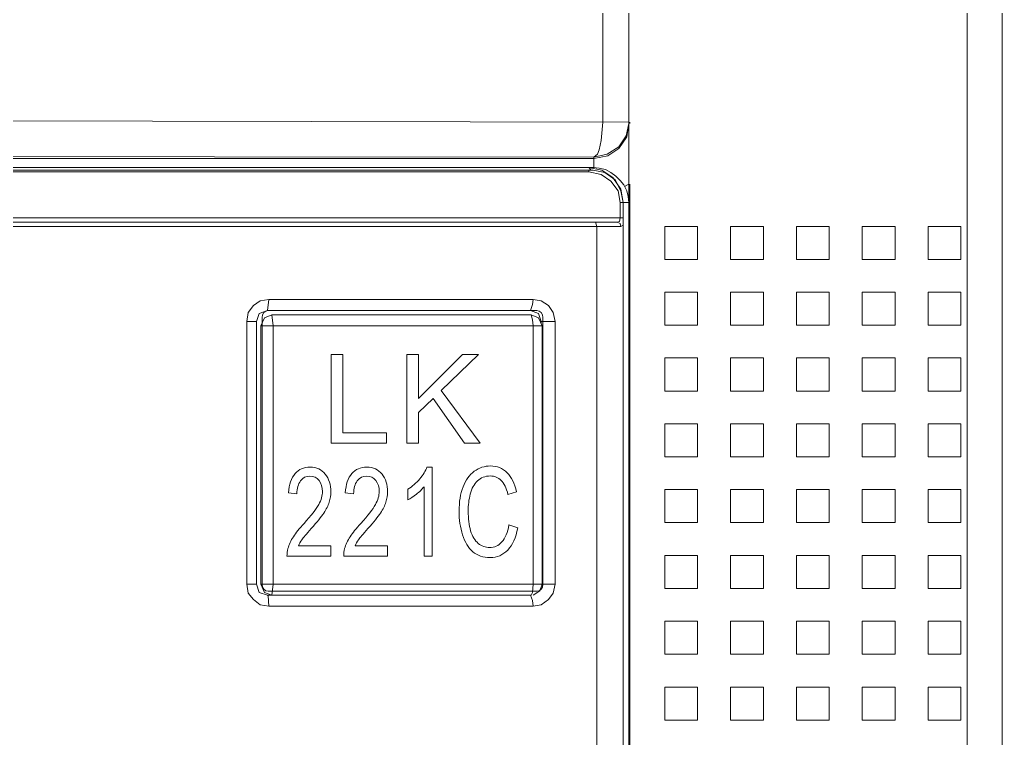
# Model space of a CAD drawing. Header units: millimetres. Extents: x 33157 to 59611, y -29750 to 1750.
# Drawn here: x 53371.24 to 53393.63, y -3121.69 to -3105.3 of the extents above; entities that cross this region are included whole.
import ezdxf

# ---------------------------------------------------------------- set-up
doc = ezdxf.new("R2010")
doc.units = ezdxf.units.MM
doc.layers.add('layer 1', color=7, linetype='Continuous', lineweight=18)

msp = doc.modelspace()

# ---------------------------------------------------------------- linework, layer by layer
at = {"layer": 'layer 1', "lineweight": 9}
for p, q in [((53384.522, -3043.274), (53384.522, -3107.638)), ((53385.121, -3043.274), (53385.121, -3170.437)), ((53392.83, -3047.485), (53392.83, -3168.689)), ((53393.629, -3048.284), (53393.629, -3168.207)), ((53385.121, -3107.638), (53385.121, -3107.671)), ((53385.138, -3107.638), (53385.138, -3107.671)), ((53384.322, -3108.437), (53384.322, -3108.67)), ((53384.205, -3108.736), (53384.205, -3108.77)), ((53385.138, -3109.053), (53385.138, -3168.207)), ((53384.922, -3109.469), (53384.922, -3109.818)), ((53384.988, -3109.469), (53384.988, -3170.171)), ((53385.121, -3109.469), (53385.121, -3167.658)), ((53384.389, -3110.018), (53384.389, -3170.171)), ((53376.413, -3112.182), (53376.413, -3118.174)), ((53376.63, -3112.182), (53376.63, -3118.174)), ((53383.123, -3112.182), (53383.123, -3112.232)), ((53383.44, -3112.182), (53383.44, -3118.174)), ((53376.73, -3112.282), (53376.73, -3118.174)), ((53377.013, -3112.282), (53377.013, -3118.174)), ((53382.94, -3112.282), (53382.94, -3118.174)), ((53383.14, -3112.282), (53383.14, -3118.174))]:
    msp.add_line(p, q, dxfattribs=at)
for points in [[(53367.023, -3107.605), (53367.023, -3107.605), (53385.121, -3107.638), (53385.121, -3107.638)], [(53384.322, -3108.437), (53384.322, -3108.437), (53367.023, -3108.42), (53367.023, -3108.42)], [(53384.322, -3108.47), (53384.322, -3108.47), (53353.42, -3108.47), (53353.42, -3108.47)], [(53349.773, -3108.67), (53349.773, -3108.67), (53384.305, -3108.67), (53384.305, -3108.67)], [(53349.84, -3108.736), (53349.84, -3108.736), (53384.205, -3108.736), (53384.205, -3108.736)], [(53384.205, -3108.77), (53384.205, -3108.77), (53349.84, -3108.77), (53349.84, -3108.77)], [(53384.222, -3108.686), (53384.222, -3108.686), (53384.189, -3108.67), (53384.189, -3108.67)], [(53384.205, -3108.736), (53384.205, -3108.736), (53384.239, -3108.736), (53384.239, -3108.736)], [(53384.255, -3108.736), (53384.255, -3108.736), (53384.222, -3108.686), (53384.222, -3108.686)], [(53384.239, -3108.736), (53384.239, -3108.736), (53384.255, -3108.736), (53384.255, -3108.736)], [(53384.305, -3108.736), (53384.305, -3108.736), (53384.255, -3108.736), (53384.255, -3108.736)], [(53385.021, -3109.103), (53385.021, -3109.103), (53385.121, -3109.053), (53385.121, -3109.053)], [(53384.922, -3109.469), (53384.922, -3109.469), (53385.121, -3109.469), (53385.121, -3109.469)], [(53349.141, -3109.818), (53349.141, -3109.818), (53384.988, -3109.818), (53384.988, -3109.818)], [(53349.207, -3109.918), (53349.207, -3109.918), (53384.855, -3109.918), (53384.855, -3109.918)], [(53384.355, -3109.918), (53384.355, -3109.918), (53384.389, -3110.018), (53384.389, -3110.018)], [(53349.107, -3110.018), (53349.107, -3110.018), (53384.938, -3110.018), (53384.938, -3110.018)], [(53376.913, -3111.682), (53376.913, -3111.682), (53376.88, -3111.932), (53376.88, -3111.932)], [(53376.913, -3111.682), (53376.913, -3111.682), (53382.94, -3111.682), (53382.94, -3111.682)], [(53376.918, -3111.682), (53376.918, -3111.682), (53382.935, -3111.682), (53382.935, -3111.682)], [(53376.88, -3111.932), (53376.88, -3111.932), (53382.874, -3111.932), (53382.874, -3111.932)], [(53376.413, -3112.182), (53376.413, -3112.182), (53376.63, -3112.182), (53376.63, -3112.182)], [(53382.89, -3112.032), (53382.89, -3112.032), (53376.979, -3112.032), (53376.979, -3112.032)], [(53377.013, -3112.282), (53377.013, -3112.282), (53376.979, -3112.032), (53376.979, -3112.032)], [(53383.44, -3112.182), (53383.44, -3112.182), (53383.123, -3112.182), (53383.123, -3112.182)], [(53376.73, -3112.282), (53376.73, -3112.282), (53383.14, -3112.282), (53383.14, -3112.282)], [(53376.413, -3118.174), (53376.413, -3118.174), (53376.63, -3118.174), (53376.63, -3118.174)], [(53376.73, -3118.174), (53376.73, -3118.174), (53383.14, -3118.174), (53383.14, -3118.174)], [(53377.013, -3118.174), (53377.013, -3118.174), (53376.979, -3118.423), (53376.979, -3118.423)], [(53382.94, -3118.174), (53382.94, -3118.174), (53382.923, -3118.357), (53382.923, -3118.357)], [(53383.44, -3118.174), (53383.44, -3118.174), (53383.14, -3118.174), (53383.14, -3118.174)], [(53382.874, -3118.423), (53382.874, -3118.423), (53376.88, -3118.423), (53376.88, -3118.423)], [(53376.896, -3118.44), (53376.896, -3118.44), (53376.88, -3118.423), (53376.88, -3118.423)], [(53376.913, -3118.673), (53376.913, -3118.673), (53376.896, -3118.44), (53376.896, -3118.44)], [(53376.979, -3118.423), (53376.979, -3118.423), (53382.89, -3118.423), (53382.89, -3118.423)], [(53382.923, -3118.357), (53382.923, -3118.357), (53382.89, -3118.423), (53382.89, -3118.423)], [(53382.94, -3118.673), (53382.94, -3118.673), (53376.913, -3118.673), (53376.913, -3118.673)]]:
    msp.add_open_spline(points, degree=3, dxfattribs=at)
for points, knots in [([(53384.322, -3108.47), (53384.322, -3108.47), (53384.638, -3108.404), (53384.638, -3108.404), (53384.638, -3108.404), (53384.888, -3108.237), (53384.888, -3108.237), (53384.888, -3108.237), (53385.071, -3107.971), (53385.071, -3107.971), (53385.071, -3107.971), (53385.121, -3107.671), (53385.121, -3107.671)], [0, 0, 0, 0, 152230.883186, 152230.883186, 152230.883186, 304461.766371, 304461.766371, 304461.766371, 456692.649557, 456692.649557, 456692.649557, 608923.532742, 608923.532742, 608923.532742, 608923.532742]), ([(53384.322, -3108.437), (53384.322, -3108.437), (53384.622, -3108.37), (53384.622, -3108.37), (53384.622, -3108.37), (53384.888, -3108.204), (53384.888, -3108.204), (53384.888, -3108.204), (53385.055, -3107.954), (53385.055, -3107.954), (53385.055, -3107.954), (53385.121, -3107.671), (53385.121, -3107.671)], [0, 0, 0, 0, 152230.828783, 152230.828783, 152230.828783, 304461.657565, 304461.657565, 304461.657565, 456692.486348, 456692.486348, 456692.486348, 608923.315131, 608923.315131, 608923.315131, 608923.315131]), ([(53384.522, -3107.638), (53384.522, -3107.638), (53384.489, -3108.054), (53384.489, -3108.054), (53384.489, -3108.054), (53384.439, -3108.27), (53384.439, -3108.27), (53384.439, -3108.27), (53384.405, -3108.37), (53384.405, -3108.37), (53384.405, -3108.37), (53384.322, -3108.437), (53384.322, -3108.437)], [0, 0, 0, 0, 152229.696216, 152229.696216, 152229.696216, 304459.392432, 304459.392432, 304459.392432, 456689.088647, 456689.088647, 456689.088647, 608918.784863, 608918.784863, 608918.784863, 608918.784863]), ([(53384.988, -3109.469), (53384.988, -3109.469), (53384.938, -3109.169), (53384.938, -3109.169), (53384.938, -3109.169), (53384.755, -3108.903), (53384.755, -3108.903), (53384.755, -3108.903), (53384.505, -3108.736), (53384.505, -3108.736), (53384.505, -3108.736), (53384.189, -3108.67), (53384.189, -3108.67)], [0, 0, 0, 0, 152231.940401, 152231.940401, 152231.940401, 304463.880801, 304463.880801, 304463.880801, 456695.821202, 456695.821202, 456695.821202, 608927.761602, 608927.761602, 608927.761602, 608927.761602]), ([(53384.922, -3109.469), (53384.922, -3109.469), (53384.871, -3109.203), (53384.871, -3109.203), (53384.871, -3109.203), (53384.705, -3108.986), (53384.705, -3108.986), (53384.705, -3108.986), (53384.489, -3108.836), (53384.489, -3108.836), (53384.489, -3108.836), (53384.205, -3108.77), (53384.205, -3108.77)], [0, 0, 0, 0, 152231.978119, 152231.978119, 152231.978119, 304463.956239, 304463.956239, 304463.956239, 456695.934358, 456695.934358, 456695.934358, 608927.912477, 608927.912477, 608927.912477, 608927.912477]), ([(53384.305, -3108.736), (53384.305, -3108.736), (53384.572, -3108.786), (53384.572, -3108.786), (53384.572, -3108.786), (53384.805, -3108.953), (53384.805, -3108.953), (53384.805, -3108.953), (53384.938, -3109.203), (53384.938, -3109.203), (53384.938, -3109.203), (53384.988, -3109.469), (53384.988, -3109.469)], [0, 0, 0, 0, 152231.69654, 152231.69654, 152231.69654, 304463.393079, 304463.393079, 304463.393079, 456695.089619, 456695.089619, 456695.089619, 608926.786159, 608926.786159, 608926.786159, 608926.786159]), ([(53385.121, -3109.469), (53385.121, -3109.469), (53385.105, -3109.336), (53385.105, -3109.336), (53385.105, -3109.336), (53385.071, -3109.203), (53385.071, -3109.203), (53385.071, -3109.203), (53385.005, -3109.069), (53385.005, -3109.069), (53385.005, -3109.069), (53384.922, -3108.969), (53384.922, -3108.969), (53384.922, -3108.969), (53384.822, -3108.87), (53384.822, -3108.87), (53384.822, -3108.87), (53384.705, -3108.786), (53384.705, -3108.786), (53384.705, -3108.786), (53384.588, -3108.72), (53384.588, -3108.72), (53384.588, -3108.72), (53384.439, -3108.686), (53384.439, -3108.686), (53384.439, -3108.686), (53384.305, -3108.67), (53384.305, -3108.67)], [0, 0, 0, 0, 141252.41575, 141252.41575, 141252.41575, 282504.831501, 282504.831501, 282504.831501, 423757.247251, 423757.247251, 423757.247251, 565009.663002, 565009.663002, 565009.663002, 706262.078752, 706262.078752, 706262.078752, 847514.494503, 847514.494503, 847514.494503, 988766.910253, 988766.910253, 988766.910253, 1130019.326004, 1130019.326004, 1130019.326004, 1271271.741754, 1271271.741754, 1271271.741754, 1271271.741754]), ([(53384.855, -3109.918), (53384.855, -3109.918), (53384.905, -3109.901), (53384.905, -3109.901), (53384.905, -3109.901), (53384.922, -3109.818), (53384.922, -3109.818)], [0, 0, 0, 0, 171681.667845, 171681.667845, 171681.667845, 343363.335691, 343363.335691, 343363.335691, 343363.335691]), ([(53384.855, -3109.918), (53384.855, -3109.918), (53384.922, -3109.951), (53384.922, -3109.951), (53384.922, -3109.951), (53384.938, -3110.018), (53384.938, -3110.018)], [0, 0, 0, 0, 171681.77758, 171681.77758, 171681.77758, 343363.55516, 343363.55516, 343363.55516, 343363.55516]), ([(53384.938, -3110.018), (53384.938, -3110.018), (53384.988, -3109.985), (53384.988, -3109.985), (53384.988, -3109.985), (53384.988, -3109.935), (53384.988, -3109.935), (53384.988, -3109.935), (53384.988, -3109.818), (53384.988, -3109.818)], [0, 0, 0, 0, 158189.110487, 158189.110487, 158189.110487, 316378.220973, 316378.220973, 316378.220973, 474567.33146, 474567.33146, 474567.33146, 474567.33146]), ([(53376.413, -3112.182), (53376.413, -3112.182), (53376.447, -3111.982), (53376.447, -3111.982), (53376.447, -3111.982), (53376.563, -3111.816), (53376.563, -3111.816), (53376.563, -3111.816), (53376.713, -3111.716), (53376.713, -3111.716), (53376.713, -3111.716), (53376.913, -3111.682), (53376.913, -3111.682)], [0, 0, 0, 0, 152213.789601, 152213.789601, 152213.789601, 304427.579202, 304427.579202, 304427.579202, 456641.368802, 456641.368802, 456641.368802, 608855.158403, 608855.158403, 608855.158403, 608855.158403]), ([(53382.94, -3111.682), (53382.94, -3111.682), (53382.923, -3111.799), (53382.923, -3111.799), (53382.923, -3111.799), (53382.874, -3111.932), (53382.874, -3111.932)], [0, 0, 0, 0, 171678.579443, 171678.579443, 171678.579443, 343357.158885, 343357.158885, 343357.158885, 343357.158885]), ([(53382.94, -3111.682), (53382.94, -3111.682), (53383.123, -3111.716), (53383.123, -3111.716), (53383.123, -3111.716), (53383.29, -3111.816), (53383.29, -3111.816), (53383.29, -3111.816), (53383.39, -3111.982), (53383.39, -3111.982), (53383.39, -3111.982), (53383.44, -3112.182), (53383.44, -3112.182)], [0, 0, 0, 0, 152232.07167, 152232.07167, 152232.07167, 304464.143339, 304464.143339, 304464.143339, 456696.215009, 456696.215009, 456696.215009, 608928.286678, 608928.286678, 608928.286678, 608928.286678]), ([(53376.88, -3111.932), (53376.88, -3111.932), (53376.696, -3111.999), (53376.696, -3111.999), (53376.696, -3111.999), (53376.63, -3112.182), (53376.63, -3112.182)], [0, 0, 0, 0, 171659.55621, 171659.55621, 171659.55621, 343319.112419, 343319.112419, 343319.112419, 343319.112419]), ([(53376.897, -3111.934), (53376.897, -3111.934), (53383.022, -3111.934), (53383.022, -3111.934), (53383.098, -3111.934), (53383.16, -3112.005), (53383.16, -3112.093), (53383.16, -3112.093), (53383.16, -3118.174), (53383.16, -3118.174), (53383.16, -3118.262), (53383.098, -3118.334), (53383.022, -3118.334), (53383.022, -3118.334), (53376.897, -3118.334), (53376.897, -3118.334), (53376.821, -3118.334), (53376.76, -3118.262), (53376.76, -3118.174), (53376.76, -3118.174), (53376.76, -3112.093), (53376.76, -3112.093), (53376.76, -3112.005), (53376.821, -3111.934), (53376.897, -3111.934)], [0, 0, 0, 0, 142493.844044, 142493.844044, 142493.844044, 284987.688089, 284987.688089, 284987.688089, 427481.532133, 427481.532133, 427481.532133, 569975.376178, 569975.376178, 569975.376178, 712469.220222, 712469.220222, 712469.220222, 854963.064266, 854963.064266, 854963.064266, 997456.908311, 997456.908311, 997456.908311, 1139950.752355, 1139950.752355, 1139950.752355, 1139950.752355]), ([(53383.123, -3112.182), (53383.123, -3112.182), (53383.057, -3111.999), (53383.057, -3111.999), (53383.057, -3111.999), (53382.874, -3111.932), (53382.874, -3111.932)], [0, 0, 0, 0, 171679.297757, 171679.297757, 171679.297757, 343358.595515, 343358.595515, 343358.595515, 343358.595515]), ([(53376.979, -3112.032), (53376.979, -3112.032), (53376.813, -3112.099), (53376.813, -3112.099), (53376.813, -3112.099), (53376.73, -3112.282), (53376.73, -3112.282)], [0, 0, 0, 0, 171660.077881, 171660.077881, 171660.077881, 343320.155762, 343320.155762, 343320.155762, 343320.155762]), ([(53383.14, -3112.282), (53383.14, -3112.282), (53383.057, -3112.099), (53383.057, -3112.099), (53383.057, -3112.099), (53382.89, -3112.032), (53382.89, -3112.032)], [0, 0, 0, 0, 171679.486938, 171679.486938, 171679.486938, 343358.973875, 343358.973875, 343358.973875, 343358.973875]), ([(53382.94, -3112.282), (53382.94, -3112.282), (53382.923, -3112.148), (53382.923, -3112.148), (53382.923, -3112.148), (53382.89, -3112.032), (53382.89, -3112.032)], [0, 0, 0, 0, 171679.253114, 171679.253114, 171679.253114, 343358.506229, 343358.506229, 343358.506229, 343358.506229]), ([(53376.913, -3118.673), (53376.913, -3118.673), (53376.713, -3118.64), (53376.713, -3118.64), (53376.713, -3118.64), (53376.563, -3118.523), (53376.563, -3118.523), (53376.563, -3118.523), (53376.447, -3118.374), (53376.447, -3118.374), (53376.447, -3118.374), (53376.413, -3118.174), (53376.413, -3118.174)], [0, 0, 0, 0, 152223.869926, 152223.869926, 152223.869926, 304447.739852, 304447.739852, 304447.739852, 456671.609779, 456671.609779, 456671.609779, 608895.479705, 608895.479705, 608895.479705, 608895.479705]), ([(53376.63, -3118.174), (53376.63, -3118.174), (53376.696, -3118.357), (53376.696, -3118.357), (53376.696, -3118.357), (53376.88, -3118.423), (53376.88, -3118.423)], [0, 0, 0, 0, 171670.206066, 171670.206066, 171670.206066, 343340.412133, 343340.412133, 343340.412133, 343340.412133]), ([(53376.73, -3118.174), (53376.73, -3118.174), (53376.813, -3118.357), (53376.813, -3118.357), (53376.813, -3118.357), (53376.979, -3118.423), (53376.979, -3118.423)], [0, 0, 0, 0, 171670.540995, 171670.540995, 171670.540995, 343341.081989, 343341.081989, 343341.081989, 343341.081989]), ([(53382.94, -3118.423), (53382.94, -3118.423), (53383.09, -3118.324), (53383.09, -3118.324), (53383.09, -3118.324), (53383.14, -3118.174), (53383.14, -3118.174)], [0, 0, 0, 0, 171690.052496, 171690.052496, 171690.052496, 343380.104991, 343380.104991, 343380.104991, 343380.104991]), ([(53383.44, -3118.174), (53383.44, -3118.174), (53383.39, -3118.374), (53383.39, -3118.374), (53383.39, -3118.374), (53383.29, -3118.523), (53383.29, -3118.523), (53383.29, -3118.523), (53383.123, -3118.64), (53383.123, -3118.64), (53383.123, -3118.64), (53382.94, -3118.673), (53382.94, -3118.673)], [0, 0, 0, 0, 152242.130762, 152242.130762, 152242.130762, 304484.261525, 304484.261525, 304484.261525, 456726.392287, 456726.392287, 456726.392287, 608968.523049, 608968.523049, 608968.523049, 608968.523049]), ([(53382.94, -3118.673), (53382.94, -3118.673), (53382.923, -3118.54), (53382.923, -3118.54), (53382.923, -3118.54), (53382.874, -3118.423), (53382.874, -3118.423)], [0, 0, 0, 0, 171690.013034, 171690.013034, 171690.013034, 343380.026068, 343380.026068, 343380.026068, 343380.026068])]:
    msp.add_open_spline(points, degree=3, knots=knots, dxfattribs=at)
at = {"layer": 'layer 1'}
for points, knots in [([(53385.935, -3110.767), (53385.935, -3110.767), (53386.685, -3110.767), (53386.685, -3110.767), (53386.685, -3110.767), (53386.685, -3110.015), (53386.685, -3110.015), (53386.685, -3110.015), (53385.935, -3110.015), (53385.935, -3110.015), (53385.935, -3110.015), (53385.935, -3110.764), (53385.935, -3110.764), (53385.935, -3110.764), (53385.935, -3110.767), (53385.935, -3110.767)], [0, 0, 0, 0, 148030.247329, 148030.247329, 148030.247329, 296060.494658, 296060.494658, 296060.494658, 444090.741988, 444090.741988, 444090.741988, 592120.989317, 592120.989317, 592120.989317, 740151.236646, 740151.236646, 740151.236646, 740151.236646]), ([(53387.435, -3110.767), (53387.435, -3110.767), (53388.185, -3110.767), (53388.185, -3110.767), (53388.185, -3110.767), (53388.185, -3110.015), (53388.185, -3110.015), (53388.185, -3110.015), (53387.435, -3110.015), (53387.435, -3110.015), (53387.435, -3110.015), (53387.435, -3110.764), (53387.435, -3110.764), (53387.435, -3110.764), (53387.435, -3110.767), (53387.435, -3110.767)], [0, 0, 0, 0, 148034.288715, 148034.288715, 148034.288715, 296068.577429, 296068.577429, 296068.577429, 444102.866144, 444102.866144, 444102.866144, 592137.154859, 592137.154859, 592137.154859, 740171.443573, 740171.443573, 740171.443573, 740171.443573]), ([(53388.935, -3110.767), (53388.935, -3110.767), (53389.685, -3110.767), (53389.685, -3110.767), (53389.685, -3110.767), (53389.685, -3110.015), (53389.685, -3110.015), (53389.685, -3110.015), (53388.935, -3110.015), (53388.935, -3110.015), (53388.935, -3110.015), (53388.935, -3110.764), (53388.935, -3110.764), (53388.935, -3110.764), (53388.935, -3110.767), (53388.935, -3110.767)], [0, 0, 0, 0, 148038.330152, 148038.330152, 148038.330152, 296076.660303, 296076.660303, 296076.660303, 444114.990455, 444114.990455, 444114.990455, 592153.320606, 592153.320606, 592153.320606, 740191.650758, 740191.650758, 740191.650758, 740191.650758]), ([(53390.435, -3110.767), (53390.435, -3110.767), (53391.185, -3110.767), (53391.185, -3110.767), (53391.185, -3110.767), (53391.185, -3110.015), (53391.185, -3110.015), (53391.185, -3110.015), (53390.435, -3110.015), (53390.435, -3110.015), (53390.435, -3110.015), (53390.435, -3110.764), (53390.435, -3110.764), (53390.435, -3110.764), (53390.435, -3110.767), (53390.435, -3110.767)], [0, 0, 0, 0, 148042.371537, 148042.371537, 148042.371537, 296084.743075, 296084.743075, 296084.743075, 444127.114612, 444127.114612, 444127.114612, 592169.48615, 592169.48615, 592169.48615, 740211.857687, 740211.857687, 740211.857687, 740211.857687]), ([(53391.936, -3110.767), (53391.936, -3110.767), (53392.686, -3110.767), (53392.686, -3110.767), (53392.686, -3110.767), (53392.686, -3110.015), (53392.686, -3110.015), (53392.686, -3110.015), (53391.936, -3110.015), (53391.936, -3110.015), (53391.936, -3110.015), (53391.936, -3110.764), (53391.936, -3110.764), (53391.936, -3110.764), (53391.936, -3110.767), (53391.936, -3110.767)], [0, 0, 0, 0, 148046.412924, 148046.412924, 148046.412924, 296092.825847, 296092.825847, 296092.825847, 444139.238771, 444139.238771, 444139.238771, 592185.651695, 592185.651695, 592185.651695, 740232.064618, 740232.064618, 740232.064618, 740232.064618]), ([(53385.935, -3112.269), (53385.935, -3112.269), (53386.685, -3112.269), (53386.685, -3112.269), (53386.685, -3112.269), (53386.685, -3111.516), (53386.685, -3111.516), (53386.685, -3111.516), (53385.935, -3111.516), (53385.935, -3111.516), (53385.935, -3111.516), (53385.935, -3112.266), (53385.935, -3112.266), (53385.935, -3112.266), (53385.935, -3112.269), (53385.935, -3112.269)], [0, 0, 0, 0, 148032.277728, 148032.277728, 148032.277728, 296064.555455, 296064.555455, 296064.555455, 444096.833183, 444096.833183, 444096.833183, 592129.110911, 592129.110911, 592129.110911, 740161.388638, 740161.388638, 740161.388638, 740161.388638]), ([(53387.435, -3112.269), (53387.435, -3112.269), (53388.185, -3112.269), (53388.185, -3112.269), (53388.185, -3112.269), (53388.185, -3111.516), (53388.185, -3111.516), (53388.185, -3111.516), (53387.435, -3111.516), (53387.435, -3111.516), (53387.435, -3111.516), (53387.435, -3112.266), (53387.435, -3112.266), (53387.435, -3112.266), (53387.435, -3112.269), (53387.435, -3112.269)], [0, 0, 0, 0, 148036.319109, 148036.319109, 148036.319109, 296072.638218, 296072.638218, 296072.638218, 444108.957327, 444108.957327, 444108.957327, 592145.276436, 592145.276436, 592145.276436, 740181.595544, 740181.595544, 740181.595544, 740181.595544]), ([(53388.935, -3112.269), (53388.935, -3112.269), (53389.685, -3112.269), (53389.685, -3112.269), (53389.685, -3112.269), (53389.685, -3111.516), (53389.685, -3111.516), (53389.685, -3111.516), (53388.935, -3111.516), (53388.935, -3111.516), (53388.935, -3111.516), (53388.935, -3112.266), (53388.935, -3112.266), (53388.935, -3112.266), (53388.935, -3112.269), (53388.935, -3112.269)], [0, 0, 0, 0, 148040.360542, 148040.360542, 148040.360542, 296080.721083, 296080.721083, 296080.721083, 444121.081625, 444121.081625, 444121.081625, 592161.442166, 592161.442166, 592161.442166, 740201.802708, 740201.802708, 740201.802708, 740201.802708]), ([(53390.435, -3112.269), (53390.435, -3112.269), (53391.185, -3112.269), (53391.185, -3112.269), (53391.185, -3112.269), (53391.185, -3111.516), (53391.185, -3111.516), (53391.185, -3111.516), (53390.435, -3111.516), (53390.435, -3111.516), (53390.435, -3111.516), (53390.435, -3112.266), (53390.435, -3112.266), (53390.435, -3112.266), (53390.435, -3112.269), (53390.435, -3112.269)], [0, 0, 0, 0, 148044.401923, 148044.401923, 148044.401923, 296088.803847, 296088.803847, 296088.803847, 444133.20577, 444133.20577, 444133.20577, 592177.607693, 592177.607693, 592177.607693, 740222.009617, 740222.009617, 740222.009617, 740222.009617]), ([(53391.936, -3112.269), (53391.936, -3112.269), (53392.686, -3112.269), (53392.686, -3112.269), (53392.686, -3112.269), (53392.686, -3111.516), (53392.686, -3111.516), (53392.686, -3111.516), (53391.936, -3111.516), (53391.936, -3111.516), (53391.936, -3111.516), (53391.936, -3112.266), (53391.936, -3112.266), (53391.936, -3112.266), (53391.936, -3112.269), (53391.936, -3112.269)], [0, 0, 0, 0, 148048.443305, 148048.443305, 148048.443305, 296096.886611, 296096.886611, 296096.886611, 444145.329916, 444145.329916, 444145.329916, 592193.773221, 592193.773221, 592193.773221, 740242.216526, 740242.216526, 740242.216526, 740242.216526]), ([(53378.331, -3114.957), (53378.331, -3114.957), (53378.331, -3112.936), (53378.331, -3112.936), (53378.331, -3112.936), (53378.599, -3112.936), (53378.599, -3112.936), (53378.599, -3112.936), (53378.599, -3114.72), (53378.599, -3114.72), (53378.599, -3114.72), (53379.592, -3114.72), (53379.592, -3114.72), (53379.592, -3114.72), (53379.592, -3114.957), (53379.592, -3114.957), (53379.592, -3114.957), (53378.331, -3114.957), (53378.331, -3114.957)], [0, 0, 0, 0, 145737.663635, 145737.663635, 145737.663635, 291475.32727, 291475.32727, 291475.32727, 437212.990905, 437212.990905, 437212.990905, 582950.65454, 582950.65454, 582950.65454, 728688.318175, 728688.318175, 728688.318175, 874425.98181, 874425.98181, 874425.98181, 874425.98181]), ([(53380.057, -3114.957), (53380.057, -3114.957), (53380.057, -3112.936), (53380.057, -3112.936), (53380.057, -3112.936), (53380.325, -3112.936), (53380.325, -3112.936), (53380.325, -3112.936), (53380.325, -3113.938), (53380.325, -3113.938), (53380.325, -3113.938), (53381.329, -3112.936), (53381.329, -3112.936), (53381.329, -3112.936), (53381.691, -3112.936), (53381.691, -3112.936), (53381.691, -3112.936), (53380.844, -3113.756), (53380.844, -3113.756), (53380.844, -3113.756), (53381.728, -3114.957), (53381.728, -3114.957), (53381.728, -3114.957), (53381.375, -3114.957), (53381.375, -3114.957), (53381.375, -3114.957), (53380.656, -3113.937), (53380.656, -3113.937), (53380.656, -3113.937), (53380.325, -3114.257), (53380.325, -3114.257), (53380.325, -3114.257), (53380.325, -3114.957), (53380.325, -3114.957), (53380.325, -3114.957), (53380.057, -3114.957), (53380.057, -3114.957)], [0, 0, 0, 0, 139258.244605, 139258.244605, 139258.244605, 278516.48921, 278516.48921, 278516.48921, 417774.733815, 417774.733815, 417774.733815, 557032.978421, 557032.978421, 557032.978421, 696291.223026, 696291.223026, 696291.223026, 835549.467631, 835549.467631, 835549.467631, 974807.712236, 974807.712236, 974807.712236, 1114065.956841, 1114065.956841, 1114065.956841, 1253324.201446, 1253324.201446, 1253324.201446, 1392582.446052, 1392582.446052, 1392582.446052, 1531840.690657, 1531840.690657, 1531840.690657, 1671098.935262, 1671098.935262, 1671098.935262, 1671098.935262]), ([(53385.935, -3113.768), (53385.935, -3113.768), (53386.685, -3113.768), (53386.685, -3113.768), (53386.685, -3113.768), (53386.685, -3113.015), (53386.685, -3113.015), (53386.685, -3113.015), (53385.935, -3113.015), (53385.935, -3113.015), (53385.935, -3113.015), (53385.935, -3113.764), (53385.935, -3113.764), (53385.935, -3113.764), (53385.935, -3113.768), (53385.935, -3113.768)], [0, 0, 0, 0, 148034.304412, 148034.304412, 148034.304412, 296068.608824, 296068.608824, 296068.608824, 444102.913236, 444102.913236, 444102.913236, 592137.217648, 592137.217648, 592137.217648, 740171.52206, 740171.52206, 740171.52206, 740171.52206]), ([(53387.435, -3113.768), (53387.435, -3113.768), (53388.185, -3113.768), (53388.185, -3113.768), (53388.185, -3113.768), (53388.185, -3113.015), (53388.185, -3113.015), (53388.185, -3113.015), (53387.435, -3113.015), (53387.435, -3113.015), (53387.435, -3113.015), (53387.435, -3113.764), (53387.435, -3113.764), (53387.435, -3113.764), (53387.435, -3113.768), (53387.435, -3113.768)], [0, 0, 0, 0, 148038.345789, 148038.345789, 148038.345789, 296076.691578, 296076.691578, 296076.691578, 444115.037367, 444115.037367, 444115.037367, 592153.383156, 592153.383156, 592153.383156, 740191.728945, 740191.728945, 740191.728945, 740191.728945]), ([(53388.935, -3113.768), (53388.935, -3113.768), (53389.685, -3113.768), (53389.685, -3113.768), (53389.685, -3113.768), (53389.685, -3113.015), (53389.685, -3113.015), (53389.685, -3113.015), (53388.935, -3113.015), (53388.935, -3113.015), (53388.935, -3113.015), (53388.935, -3113.764), (53388.935, -3113.764), (53388.935, -3113.764), (53388.935, -3113.768), (53388.935, -3113.768)], [0, 0, 0, 0, 148042.387218, 148042.387218, 148042.387218, 296084.774435, 296084.774435, 296084.774435, 444127.161653, 444127.161653, 444127.161653, 592169.54887, 592169.54887, 592169.54887, 740211.936088, 740211.936088, 740211.936088, 740211.936088]), ([(53390.435, -3113.768), (53390.435, -3113.768), (53391.185, -3113.768), (53391.185, -3113.768), (53391.185, -3113.768), (53391.185, -3113.015), (53391.185, -3113.015), (53391.185, -3113.015), (53390.435, -3113.015), (53390.435, -3113.015), (53390.435, -3113.015), (53390.435, -3113.764), (53390.435, -3113.764), (53390.435, -3113.764), (53390.435, -3113.768), (53390.435, -3113.768)], [0, 0, 0, 0, 148046.428595, 148046.428595, 148046.428595, 296092.85719, 296092.85719, 296092.85719, 444139.285785, 444139.285785, 444139.285785, 592185.71438, 592185.71438, 592185.71438, 740232.142975, 740232.142975, 740232.142975, 740232.142975]), ([(53391.936, -3113.768), (53391.936, -3113.768), (53392.686, -3113.768), (53392.686, -3113.768), (53392.686, -3113.768), (53392.686, -3113.015), (53392.686, -3113.015), (53392.686, -3113.015), (53391.936, -3113.015), (53391.936, -3113.015), (53391.936, -3113.015), (53391.936, -3113.764), (53391.936, -3113.764), (53391.936, -3113.764), (53391.936, -3113.768), (53391.936, -3113.768)], [0, 0, 0, 0, 148050.469973, 148050.469973, 148050.469973, 296100.939946, 296100.939946, 296100.939946, 444151.409919, 444151.409919, 444151.409919, 592201.879891, 592201.879891, 592201.879891, 740252.349864, 740252.349864, 740252.349864, 740252.349864]), ([(53385.935, -3115.269), (53385.935, -3115.269), (53386.685, -3115.269), (53386.685, -3115.269), (53386.685, -3115.269), (53386.685, -3114.517), (53386.685, -3114.517), (53386.685, -3114.517), (53385.935, -3114.517), (53385.935, -3114.517), (53385.935, -3114.517), (53385.935, -3115.266), (53385.935, -3115.266), (53385.935, -3115.266), (53385.935, -3115.269), (53385.935, -3115.269)], [0, 0, 0, 0, 148036.334955, 148036.334955, 148036.334955, 296072.669909, 296072.669909, 296072.669909, 444109.004864, 444109.004864, 444109.004864, 592145.339819, 592145.339819, 592145.339819, 740181.674774, 740181.674774, 740181.674774, 740181.674774]), ([(53387.435, -3115.269), (53387.435, -3115.269), (53388.185, -3115.269), (53388.185, -3115.269), (53388.185, -3115.269), (53388.185, -3114.517), (53388.185, -3114.517), (53388.185, -3114.517), (53387.435, -3114.517), (53387.435, -3114.517), (53387.435, -3114.517), (53387.435, -3115.266), (53387.435, -3115.266), (53387.435, -3115.266), (53387.435, -3115.269), (53387.435, -3115.269)], [0, 0, 0, 0, 148040.376328, 148040.376328, 148040.376328, 296080.752655, 296080.752655, 296080.752655, 444121.128983, 444121.128983, 444121.128983, 592161.50531, 592161.50531, 592161.50531, 740201.881638, 740201.881638, 740201.881638, 740201.881638]), ([(53388.935, -3115.269), (53388.935, -3115.269), (53389.685, -3115.269), (53389.685, -3115.269), (53389.685, -3115.269), (53389.685, -3114.517), (53389.685, -3114.517), (53389.685, -3114.517), (53388.935, -3114.517), (53388.935, -3114.517), (53388.935, -3114.517), (53388.935, -3115.266), (53388.935, -3115.266), (53388.935, -3115.266), (53388.935, -3115.269), (53388.935, -3115.269)], [0, 0, 0, 0, 148044.417752, 148044.417752, 148044.417752, 296088.835504, 296088.835504, 296088.835504, 444133.253255, 444133.253255, 444133.253255, 592177.671007, 592177.671007, 592177.671007, 740222.088759, 740222.088759, 740222.088759, 740222.088759]), ([(53390.435, -3115.269), (53390.435, -3115.269), (53391.185, -3115.269), (53391.185, -3115.269), (53391.185, -3115.269), (53391.185, -3114.517), (53391.185, -3114.517), (53391.185, -3114.517), (53390.435, -3114.517), (53390.435, -3114.517), (53390.435, -3114.517), (53390.435, -3115.266), (53390.435, -3115.266), (53390.435, -3115.266), (53390.435, -3115.269), (53390.435, -3115.269)], [0, 0, 0, 0, 148048.459125, 148048.459125, 148048.459125, 296096.91825, 296096.91825, 296096.91825, 444145.377375, 444145.377375, 444145.377375, 592193.8365, 592193.8365, 592193.8365, 740242.295626, 740242.295626, 740242.295626, 740242.295626]), ([(53391.936, -3115.269), (53391.936, -3115.269), (53392.686, -3115.269), (53392.686, -3115.269), (53392.686, -3115.269), (53392.686, -3114.517), (53392.686, -3114.517), (53392.686, -3114.517), (53391.936, -3114.517), (53391.936, -3114.517), (53391.936, -3114.517), (53391.936, -3115.266), (53391.936, -3115.266), (53391.936, -3115.266), (53391.936, -3115.269), (53391.936, -3115.269)], [0, 0, 0, 0, 148052.500499, 148052.500499, 148052.500499, 296105.000997, 296105.000997, 296105.000997, 444157.501496, 444157.501496, 444157.501496, 592210.001995, 592210.001995, 592210.001995, 740262.502493, 740262.502493, 740262.502493, 740262.502493]), ([(53378.329, -3117.294), (53378.329, -3117.294), (53378.329, -3117.531), (53378.329, -3117.531), (53378.329, -3117.531), (53377.328, -3117.531), (53377.328, -3117.531), (53377.327, -3117.471), (53377.334, -3117.414), (53377.35, -3117.358), (53377.376, -3117.267), (53377.417, -3117.178), (53377.473, -3117.09), (53377.53, -3117.002), (53377.611, -3116.9), (53377.716, -3116.785), (53377.88, -3116.605), (53377.991, -3116.462), (53378.05, -3116.357), (53378.108, -3116.251), (53378.137, -3116.152), (53378.137, -3116.058), (53378.137, -3115.959), (53378.111, -3115.876), (53378.058, -3115.809), (53378.005, -3115.741), (53377.936, -3115.708), (53377.851, -3115.708), (53377.762, -3115.708), (53377.69, -3115.743), (53377.636, -3115.815), (53377.582, -3115.886), (53377.555, -3115.985), (53377.554, -3116.111), (53377.554, -3116.111), (53377.364, -3116.086), (53377.364, -3116.086), (53377.377, -3115.896), (53377.426, -3115.751), (53377.511, -3115.651), (53377.597, -3115.551), (53377.712, -3115.502), (53377.856, -3115.502), (53378.001, -3115.502), (53378.116, -3115.555), (53378.2, -3115.663), (53378.285, -3115.771), (53378.327, -3115.904), (53378.327, -3116.063), (53378.327, -3116.144), (53378.315, -3116.224), (53378.29, -3116.302), (53378.265, -3116.38), (53378.224, -3116.463), (53378.167, -3116.549), (53378.109, -3116.635), (53378.014, -3116.754), (53377.88, -3116.905), (53377.769, -3117.03), (53377.697, -3117.114), (53377.665, -3117.159), (53377.634, -3117.204), (53377.608, -3117.249), (53377.587, -3117.294), (53377.587, -3117.294), (53378.329, -3117.294), (53378.329, -3117.294)], [0, 0, 0, 0, 136309.935159, 136309.935159, 136309.935159, 272619.870318, 272619.870318, 272619.870318, 408929.805477, 408929.805477, 408929.805477, 545239.740636, 545239.740636, 545239.740636, 681549.675794, 681549.675794, 681549.675794, 817859.610953, 817859.610953, 817859.610953, 954169.546112, 954169.546112, 954169.546112, 1090479.481271, 1090479.481271, 1090479.481271, 1226789.41643, 1226789.41643, 1226789.41643, 1363099.351589, 1363099.351589, 1363099.351589, 1499409.286748, 1499409.286748, 1499409.286748, 1635719.221907, 1635719.221907, 1635719.221907, 1772029.157066, 1772029.157066, 1772029.157066, 1908339.092224, 1908339.092224, 1908339.092224, 2044649.027383, 2044649.027383, 2044649.027383, 2180958.962542, 2180958.962542, 2180958.962542, 2317268.897701, 2317268.897701, 2317268.897701, 2453578.83286, 2453578.83286, 2453578.83286, 2589888.768019, 2589888.768019, 2589888.768019, 2726198.703178, 2726198.703178, 2726198.703178, 2862508.638337, 2862508.638337, 2862508.638337, 2998818.573496, 2998818.573496, 2998818.573496, 2998818.573496]), ([(53379.622, -3117.294), (53379.622, -3117.294), (53379.622, -3117.531), (53379.622, -3117.531), (53379.622, -3117.531), (53378.62, -3117.531), (53378.62, -3117.531), (53378.619, -3117.471), (53378.626, -3117.414), (53378.642, -3117.358), (53378.668, -3117.267), (53378.709, -3117.178), (53378.766, -3117.09), (53378.823, -3117.002), (53378.904, -3116.9), (53379.009, -3116.785), (53379.173, -3116.605), (53379.284, -3116.462), (53379.342, -3116.357), (53379.4, -3116.251), (53379.43, -3116.152), (53379.43, -3116.058), (53379.43, -3115.959), (53379.403, -3115.876), (53379.35, -3115.809), (53379.298, -3115.741), (53379.229, -3115.708), (53379.144, -3115.708), (53379.054, -3115.708), (53378.982, -3115.743), (53378.928, -3115.815), (53378.874, -3115.886), (53378.847, -3115.985), (53378.846, -3116.111), (53378.846, -3116.111), (53378.656, -3116.086), (53378.656, -3116.086), (53378.669, -3115.896), (53378.719, -3115.751), (53378.804, -3115.651), (53378.889, -3115.551), (53379.004, -3115.502), (53379.148, -3115.502), (53379.293, -3115.502), (53379.408, -3115.555), (53379.493, -3115.663), (53379.577, -3115.771), (53379.62, -3115.904), (53379.62, -3116.063), (53379.62, -3116.144), (53379.607, -3116.224), (53379.582, -3116.302), (53379.558, -3116.38), (53379.517, -3116.463), (53379.459, -3116.549), (53379.401, -3116.635), (53379.306, -3116.754), (53379.173, -3116.905), (53379.061, -3117.03), (53378.989, -3117.114), (53378.958, -3117.159), (53378.926, -3117.204), (53378.9, -3117.249), (53378.879, -3117.294), (53378.879, -3117.294), (53379.622, -3117.294), (53379.622, -3117.294)], [0, 0, 0, 0, 136313.13472, 136313.13472, 136313.13472, 272626.26944, 272626.26944, 272626.26944, 408939.40416, 408939.40416, 408939.40416, 545252.53888, 545252.53888, 545252.53888, 681565.6736, 681565.6736, 681565.6736, 817878.808321, 817878.808321, 817878.808321, 954191.943041, 954191.943041, 954191.943041, 1090505.077761, 1090505.077761, 1090505.077761, 1226818.212481, 1226818.212481, 1226818.212481, 1363131.347201, 1363131.347201, 1363131.347201, 1499444.481921, 1499444.481921, 1499444.481921, 1635757.616641, 1635757.616641, 1635757.616641, 1772070.751361, 1772070.751361, 1772070.751361, 1908383.886081, 1908383.886081, 1908383.886081, 2044697.020801, 2044697.020801, 2044697.020801, 2181010.155521, 2181010.155521, 2181010.155521, 2317323.290242, 2317323.290242, 2317323.290242, 2453636.424962, 2453636.424962, 2453636.424962, 2589949.559682, 2589949.559682, 2589949.559682, 2726262.694402, 2726262.694402, 2726262.694402, 2862575.829122, 2862575.829122, 2862575.829122, 2998888.963842, 2998888.963842, 2998888.963842, 2998888.963842]), ([(53380.638, -3117.531), (53380.638, -3117.531), (53380.452, -3117.531), (53380.452, -3117.531), (53380.452, -3117.531), (53380.452, -3115.949), (53380.452, -3115.949), (53380.407, -3116.007), (53380.348, -3116.064), (53380.276, -3116.121), (53380.203, -3116.178), (53380.137, -3116.22), (53380.08, -3116.249), (53380.08, -3116.249), (53380.08, -3116.009), (53380.08, -3116.009), (53380.184, -3115.944), (53380.274, -3115.865), (53380.352, -3115.772), (53380.43, -3115.679), (53380.485, -3115.589), (53380.518, -3115.502), (53380.518, -3115.502), (53380.638, -3115.502), (53380.638, -3115.502), (53380.638, -3115.502), (53380.638, -3117.531), (53380.638, -3117.531)], [0, 0, 0, 0, 141248.536805, 141248.536805, 141248.536805, 282497.07361, 282497.07361, 282497.07361, 423745.610416, 423745.610416, 423745.610416, 564994.147221, 564994.147221, 564994.147221, 706242.684026, 706242.684026, 706242.684026, 847491.220831, 847491.220831, 847491.220831, 988739.757637, 988739.757637, 988739.757637, 1129988.294442, 1129988.294442, 1129988.294442, 1271236.831247, 1271236.831247, 1271236.831247, 1271236.831247]), ([(53382.384, -3116.822), (53382.384, -3116.822), (53382.585, -3116.89), (53382.585, -3116.89), (53382.543, -3117.109), (53382.468, -3117.276), (53382.359, -3117.392), (53382.25, -3117.507), (53382.117, -3117.565), (53381.96, -3117.565), (53381.797, -3117.565), (53381.664, -3117.52), (53381.562, -3117.432), (53381.46, -3117.343), (53381.383, -3117.215), (53381.33, -3117.047), (53381.276, -3116.878), (53381.25, -3116.698), (53381.25, -3116.505), (53381.25, -3116.295), (53381.28, -3116.112), (53381.34, -3115.955), (53381.4, -3115.798), (53381.486, -3115.679), (53381.596, -3115.598), (53381.707, -3115.517), (53381.83, -3115.476), (53381.963, -3115.476), (53382.114, -3115.476), (53382.241, -3115.527), (53382.344, -3115.63), (53382.447, -3115.733), (53382.519, -3115.878), (53382.56, -3116.064), (53382.56, -3116.064), (53382.363, -3116.126), (53382.363, -3116.126), (53382.328, -3115.979), (53382.277, -3115.872), (53382.211, -3115.805), (53382.144, -3115.738), (53382.06, -3115.705), (53381.959, -3115.705), (53381.843, -3115.705), (53381.746, -3115.742), (53381.668, -3115.816), (53381.59, -3115.891), (53381.535, -3115.991), (53381.504, -3116.116), (53381.473, -3116.241), (53381.457, -3116.371), (53381.457, -3116.504), (53381.457, -3116.676), (53381.475, -3116.826), (53381.513, -3116.954), (53381.55, -3117.082), (53381.608, -3117.178), (53381.687, -3117.241), (53381.766, -3117.305), (53381.851, -3117.336), (53381.943, -3117.336), (53382.055, -3117.336), (53382.149, -3117.293), (53382.227, -3117.207), (53382.304, -3117.12), (53382.357, -3116.992), (53382.384, -3116.822)], [0, 0, 0, 0, 136319.583896, 136319.583896, 136319.583896, 272639.167792, 272639.167792, 272639.167792, 408958.751688, 408958.751688, 408958.751688, 545278.335584, 545278.335584, 545278.335584, 681597.919479, 681597.919479, 681597.919479, 817917.503375, 817917.503375, 817917.503375, 954237.087271, 954237.087271, 954237.087271, 1090556.671167, 1090556.671167, 1090556.671167, 1226876.255063, 1226876.255063, 1226876.255063, 1363195.838959, 1363195.838959, 1363195.838959, 1499515.422855, 1499515.422855, 1499515.422855, 1635835.006751, 1635835.006751, 1635835.006751, 1772154.590646, 1772154.590646, 1772154.590646, 1908474.174542, 1908474.174542, 1908474.174542, 2044793.758438, 2044793.758438, 2044793.758438, 2181113.342334, 2181113.342334, 2181113.342334, 2317432.92623, 2317432.92623, 2317432.92623, 2453752.510126, 2453752.510126, 2453752.510126, 2590072.094022, 2590072.094022, 2590072.094022, 2726391.677918, 2726391.677918, 2726391.677918, 2862711.261813, 2862711.261813, 2862711.261813, 2999030.845709, 2999030.845709, 2999030.845709, 2999030.845709]), ([(53385.935, -3116.768), (53385.935, -3116.768), (53386.685, -3116.768), (53386.685, -3116.768), (53386.685, -3116.768), (53386.685, -3116.015), (53386.685, -3116.015), (53386.685, -3116.015), (53385.935, -3116.015), (53385.935, -3116.015), (53385.935, -3116.015), (53385.935, -3116.765), (53385.935, -3116.765), (53385.935, -3116.765), (53385.935, -3116.768), (53385.935, -3116.768)], [0, 0, 0, 0, 148038.361053, 148038.361053, 148038.361053, 296076.722107, 296076.722107, 296076.722107, 444115.08316, 444115.08316, 444115.08316, 592153.444214, 592153.444214, 592153.444214, 740191.805267, 740191.805267, 740191.805267, 740191.805267]), ([(53387.435, -3116.768), (53387.435, -3116.768), (53388.185, -3116.768), (53388.185, -3116.768), (53388.185, -3116.768), (53388.185, -3116.015), (53388.185, -3116.015), (53388.185, -3116.015), (53387.435, -3116.015), (53387.435, -3116.015), (53387.435, -3116.015), (53387.435, -3116.765), (53387.435, -3116.765), (53387.435, -3116.765), (53387.435, -3116.768), (53387.435, -3116.768)], [0, 0, 0, 0, 148042.402422, 148042.402422, 148042.402422, 296084.804844, 296084.804844, 296084.804844, 444127.207266, 444127.207266, 444127.207266, 592169.609688, 592169.609688, 592169.609688, 740212.01211, 740212.01211, 740212.01211, 740212.01211]), ([(53388.935, -3116.768), (53388.935, -3116.768), (53389.685, -3116.768), (53389.685, -3116.768), (53389.685, -3116.768), (53389.685, -3116.015), (53389.685, -3116.015), (53389.685, -3116.015), (53388.935, -3116.015), (53388.935, -3116.015), (53388.935, -3116.015), (53388.935, -3116.765), (53388.935, -3116.765), (53388.935, -3116.765), (53388.935, -3116.768), (53388.935, -3116.768)], [0, 0, 0, 0, 148046.443842, 148046.443842, 148046.443842, 296092.887684, 296092.887684, 296092.887684, 444139.331526, 444139.331526, 444139.331526, 592185.775369, 592185.775369, 592185.775369, 740232.219211, 740232.219211, 740232.219211, 740232.219211]), ([(53390.435, -3116.768), (53390.435, -3116.768), (53391.185, -3116.768), (53391.185, -3116.768), (53391.185, -3116.768), (53391.185, -3116.015), (53391.185, -3116.015), (53391.185, -3116.015), (53390.435, -3116.015), (53390.435, -3116.015), (53390.435, -3116.015), (53390.435, -3116.765), (53390.435, -3116.765), (53390.435, -3116.765), (53390.435, -3116.768), (53390.435, -3116.768)], [0, 0, 0, 0, 148050.485211, 148050.485211, 148050.485211, 296100.970422, 296100.970422, 296100.970422, 444151.455634, 444151.455634, 444151.455634, 592201.940845, 592201.940845, 592201.940845, 740252.426056, 740252.426056, 740252.426056, 740252.426056]), ([(53391.936, -3116.768), (53391.936, -3116.768), (53392.686, -3116.768), (53392.686, -3116.768), (53392.686, -3116.768), (53392.686, -3116.015), (53392.686, -3116.015), (53392.686, -3116.015), (53391.936, -3116.015), (53391.936, -3116.015), (53391.936, -3116.015), (53391.936, -3116.765), (53391.936, -3116.765), (53391.936, -3116.765), (53391.936, -3116.768), (53391.936, -3116.768)], [0, 0, 0, 0, 148054.526581, 148054.526581, 148054.526581, 296109.053161, 296109.053161, 296109.053161, 444163.579742, 444163.579742, 444163.579742, 592218.106322, 592218.106322, 592218.106322, 740272.632903, 740272.632903, 740272.632903, 740272.632903]), ([(53385.935, -3118.27), (53385.935, -3118.27), (53386.685, -3118.27), (53386.685, -3118.27), (53386.685, -3118.27), (53386.685, -3117.517), (53386.685, -3117.517), (53386.685, -3117.517), (53385.935, -3117.517), (53385.935, -3117.517), (53385.935, -3117.517), (53385.935, -3118.266), (53385.935, -3118.266), (53385.935, -3118.266), (53385.935, -3118.27), (53385.935, -3118.27)], [0, 0, 0, 0, 148040.39247, 148040.39247, 148040.39247, 296080.78494, 296080.78494, 296080.78494, 444121.17741, 444121.17741, 444121.17741, 592161.56988, 592161.56988, 592161.56988, 740201.96235, 740201.96235, 740201.96235, 740201.96235]), ([(53387.435, -3118.27), (53387.435, -3118.27), (53388.185, -3118.27), (53388.185, -3118.27), (53388.185, -3118.27), (53388.185, -3117.517), (53388.185, -3117.517), (53388.185, -3117.517), (53387.435, -3117.517), (53387.435, -3117.517), (53387.435, -3117.517), (53387.435, -3118.266), (53387.435, -3118.266), (53387.435, -3118.266), (53387.435, -3118.27), (53387.435, -3118.27)], [0, 0, 0, 0, 148044.433834, 148044.433834, 148044.433834, 296088.867669, 296088.867669, 296088.867669, 444133.301503, 444133.301503, 444133.301503, 592177.735337, 592177.735337, 592177.735337, 740222.169172, 740222.169172, 740222.169172, 740222.169172]), ([(53388.935, -3118.27), (53388.935, -3118.27), (53389.685, -3118.27), (53389.685, -3118.27), (53389.685, -3118.27), (53389.685, -3117.517), (53389.685, -3117.517), (53389.685, -3117.517), (53388.935, -3117.517), (53388.935, -3117.517), (53388.935, -3117.517), (53388.935, -3118.266), (53388.935, -3118.266), (53388.935, -3118.266), (53388.935, -3118.27), (53388.935, -3118.27)], [0, 0, 0, 0, 148048.47525, 148048.47525, 148048.47525, 296096.9505, 296096.9505, 296096.9505, 444145.425751, 444145.425751, 444145.425751, 592193.901001, 592193.901001, 592193.901001, 740242.376251, 740242.376251, 740242.376251, 740242.376251]), ([(53390.435, -3118.27), (53390.435, -3118.27), (53391.185, -3118.27), (53391.185, -3118.27), (53391.185, -3118.27), (53391.185, -3117.517), (53391.185, -3117.517), (53391.185, -3117.517), (53390.435, -3117.517), (53390.435, -3117.517), (53390.435, -3117.517), (53390.435, -3118.266), (53390.435, -3118.266), (53390.435, -3118.266), (53390.435, -3118.27), (53390.435, -3118.27)], [0, 0, 0, 0, 148052.516615, 148052.516615, 148052.516615, 296105.03323, 296105.03323, 296105.03323, 444157.549845, 444157.549845, 444157.549845, 592210.06646, 592210.06646, 592210.06646, 740262.583075, 740262.583075, 740262.583075, 740262.583075]), ([(53391.936, -3118.27), (53391.936, -3118.27), (53392.686, -3118.27), (53392.686, -3118.27), (53392.686, -3118.27), (53392.686, -3117.517), (53392.686, -3117.517), (53392.686, -3117.517), (53391.936, -3117.517), (53391.936, -3117.517), (53391.936, -3117.517), (53391.936, -3118.266), (53391.936, -3118.266), (53391.936, -3118.266), (53391.936, -3118.27), (53391.936, -3118.27)], [0, 0, 0, 0, 148056.55798, 148056.55798, 148056.55798, 296113.11596, 296113.11596, 296113.11596, 444169.673941, 444169.673941, 444169.673941, 592226.231921, 592226.231921, 592226.231921, 740282.789901, 740282.789901, 740282.789901, 740282.789901]), ([(53385.935, -3119.768), (53385.935, -3119.768), (53386.685, -3119.768), (53386.685, -3119.768), (53386.685, -3119.768), (53386.685, -3119.016), (53386.685, -3119.016), (53386.685, -3119.016), (53385.935, -3119.016), (53385.935, -3119.016), (53385.935, -3119.016), (53385.935, -3119.765), (53385.935, -3119.765), (53385.935, -3119.765), (53385.935, -3119.768), (53385.935, -3119.768)], [0, 0, 0, 0, 148042.419442, 148042.419442, 148042.419442, 296084.838884, 296084.838884, 296084.838884, 444127.258327, 444127.258327, 444127.258327, 592169.677769, 592169.677769, 592169.677769, 740212.097211, 740212.097211, 740212.097211, 740212.097211]), ([(53387.435, -3119.768), (53387.435, -3119.768), (53388.185, -3119.768), (53388.185, -3119.768), (53388.185, -3119.768), (53388.185, -3119.016), (53388.185, -3119.016), (53388.185, -3119.016), (53387.435, -3119.016), (53387.435, -3119.016), (53387.435, -3119.016), (53387.435, -3119.765), (53387.435, -3119.765), (53387.435, -3119.765), (53387.435, -3119.768), (53387.435, -3119.768)], [0, 0, 0, 0, 148046.460802, 148046.460802, 148046.460802, 296092.921605, 296092.921605, 296092.921605, 444139.382407, 444139.382407, 444139.382407, 592185.843209, 592185.843209, 592185.843209, 740232.304012, 740232.304012, 740232.304012, 740232.304012]), ([(53388.935, -3119.768), (53388.935, -3119.768), (53389.685, -3119.768), (53389.685, -3119.768), (53389.685, -3119.768), (53389.685, -3119.016), (53389.685, -3119.016), (53389.685, -3119.016), (53388.935, -3119.016), (53388.935, -3119.016), (53388.935, -3119.016), (53388.935, -3119.765), (53388.935, -3119.765), (53388.935, -3119.765), (53388.935, -3119.768), (53388.935, -3119.768)], [0, 0, 0, 0, 148050.502214, 148050.502214, 148050.502214, 296101.004428, 296101.004428, 296101.004428, 444151.506642, 444151.506642, 444151.506642, 592202.008856, 592202.008856, 592202.008856, 740252.51107, 740252.51107, 740252.51107, 740252.51107]), ([(53390.435, -3119.768), (53390.435, -3119.768), (53391.185, -3119.768), (53391.185, -3119.768), (53391.185, -3119.768), (53391.185, -3119.016), (53391.185, -3119.016), (53391.185, -3119.016), (53390.435, -3119.016), (53390.435, -3119.016), (53390.435, -3119.016), (53390.435, -3119.765), (53390.435, -3119.765), (53390.435, -3119.765), (53390.435, -3119.768), (53390.435, -3119.768)], [0, 0, 0, 0, 148054.543575, 148054.543575, 148054.543575, 296109.087149, 296109.087149, 296109.087149, 444163.630724, 444163.630724, 444163.630724, 592218.174299, 592218.174299, 592218.174299, 740272.717874, 740272.717874, 740272.717874, 740272.717874]), ([(53391.936, -3119.768), (53391.936, -3119.768), (53392.686, -3119.768), (53392.686, -3119.768), (53392.686, -3119.768), (53392.686, -3119.016), (53392.686, -3119.016), (53392.686, -3119.016), (53391.936, -3119.016), (53391.936, -3119.016), (53391.936, -3119.016), (53391.936, -3119.765), (53391.936, -3119.765), (53391.936, -3119.765), (53391.936, -3119.768), (53391.936, -3119.768)], [0, 0, 0, 0, 148058.584936, 148058.584936, 148058.584936, 296117.169871, 296117.169871, 296117.169871, 444175.754807, 444175.754807, 444175.754807, 592234.339743, 592234.339743, 592234.339743, 740292.924678, 740292.924678, 740292.924678, 740292.924678]), ([(53385.935, -3121.27), (53385.935, -3121.27), (53386.685, -3121.27), (53386.685, -3121.27), (53386.685, -3121.27), (53386.685, -3120.518), (53386.685, -3120.518), (53386.685, -3120.518), (53385.935, -3120.518), (53385.935, -3120.518), (53385.935, -3120.518), (53385.935, -3121.267), (53385.935, -3121.267), (53385.935, -3121.267), (53385.935, -3121.27), (53385.935, -3121.27)], [0, 0, 0, 0, 148044.450273, 148044.450273, 148044.450273, 296088.900547, 296088.900547, 296088.900547, 444133.35082, 444133.35082, 444133.35082, 592177.801093, 592177.801093, 592177.801093, 740222.251366, 740222.251366, 740222.251366, 740222.251366]), ([(53387.435, -3121.27), (53387.435, -3121.27), (53388.185, -3121.27), (53388.185, -3121.27), (53388.185, -3121.27), (53388.185, -3120.518), (53388.185, -3120.518), (53388.185, -3120.518), (53387.435, -3120.518), (53387.435, -3120.518), (53387.435, -3120.518), (53387.435, -3121.267), (53387.435, -3121.267), (53387.435, -3121.267), (53387.435, -3121.27), (53387.435, -3121.27)], [0, 0, 0, 0, 148048.491629, 148048.491629, 148048.491629, 296096.983258, 296096.983258, 296096.983258, 444145.474888, 444145.474888, 444145.474888, 592193.966517, 592193.966517, 592193.966517, 740242.458146, 740242.458146, 740242.458146, 740242.458146]), ([(53388.935, -3121.27), (53388.935, -3121.27), (53389.685, -3121.27), (53389.685, -3121.27), (53389.685, -3121.27), (53389.685, -3120.518), (53389.685, -3120.518), (53389.685, -3120.518), (53388.935, -3120.518), (53388.935, -3120.518), (53388.935, -3120.518), (53388.935, -3121.267), (53388.935, -3121.267), (53388.935, -3121.267), (53388.935, -3121.27), (53388.935, -3121.27)], [0, 0, 0, 0, 148052.533037, 148052.533037, 148052.533037, 296105.066073, 296105.066073, 296105.066073, 444157.59911, 444157.59911, 444157.59911, 592210.132147, 592210.132147, 592210.132147, 740262.665184, 740262.665184, 740262.665184, 740262.665184]), ([(53390.435, -3121.27), (53390.435, -3121.27), (53391.185, -3121.27), (53391.185, -3121.27), (53391.185, -3121.27), (53391.185, -3120.518), (53391.185, -3120.518), (53391.185, -3120.518), (53390.435, -3120.518), (53390.435, -3120.518), (53390.435, -3120.518), (53390.435, -3121.267), (53390.435, -3121.267), (53390.435, -3121.267), (53390.435, -3121.27), (53390.435, -3121.27)], [0, 0, 0, 0, 148056.574393, 148056.574393, 148056.574393, 296113.148786, 296113.148786, 296113.148786, 444169.72318, 444169.72318, 444169.72318, 592226.297573, 592226.297573, 592226.297573, 740282.871966, 740282.871966, 740282.871966, 740282.871966]), ([(53391.936, -3121.27), (53391.936, -3121.27), (53392.686, -3121.27), (53392.686, -3121.27), (53392.686, -3121.27), (53392.686, -3120.518), (53392.686, -3120.518), (53392.686, -3120.518), (53391.936, -3120.518), (53391.936, -3120.518), (53391.936, -3120.518), (53391.936, -3121.267), (53391.936, -3121.267), (53391.936, -3121.267), (53391.936, -3121.27), (53391.936, -3121.27)], [0, 0, 0, 0, 148060.61575, 148060.61575, 148060.61575, 296121.2315, 296121.2315, 296121.2315, 444181.84725, 444181.84725, 444181.84725, 592242.463, 592242.463, 592242.463, 740303.078749, 740303.078749, 740303.078749, 740303.078749])]:
    msp.add_open_spline(points, degree=3, knots=knots, dxfattribs=at)

doc.saveas('drawing.dxf')
